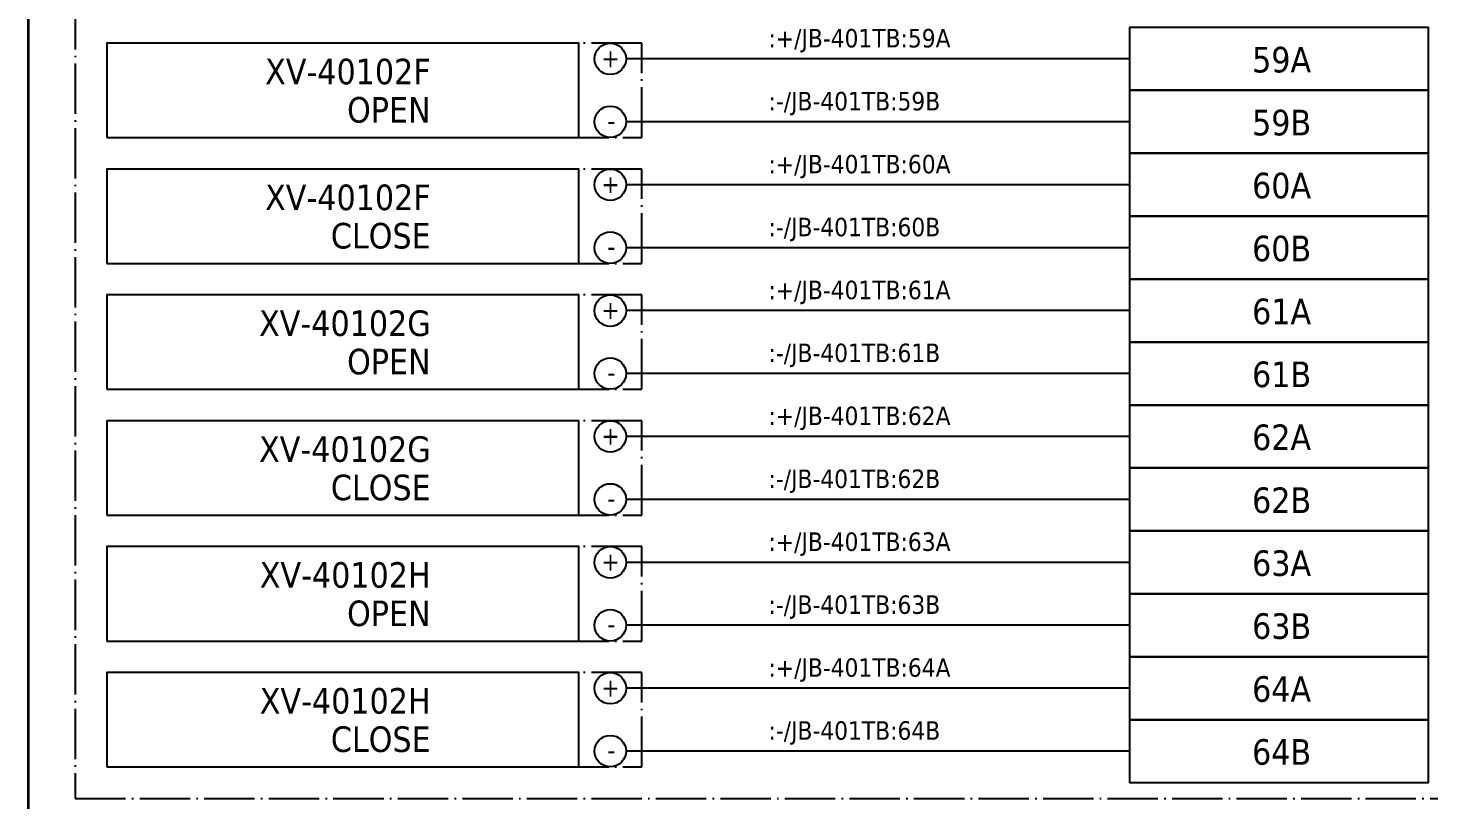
# Model space of a CAD drawing. Header units: millimetres. Extents: x 0 to 1792788, y -13 to 262234.
# Drawn here: x 0 to 89, y 101.9 to 151 of the extents above; entities that cross this region are included whole.
import ezdxf
from ezdxf.enums import TextEntityAlignment as Align

# ---------------------------------------------------------------- set-up
doc = ezdxf.new("R2010")
doc.units = ezdxf.units.MM
doc.linetypes.add('EPL_DASHDOT', pattern=[1, 0.8, -0.1, 0, -0.1])
for name, color, linetype, lineweight in [('EPLAN201', 7, 'Continuous', 35), ('EPLAN300', 5, 'Continuous', 25), ('EPLAN302', 5, 'Continuous', 25), ('EPLAN305', 5, 'Continuous', 25), ('EPLAN307', 134, 'EPL_DASHDOT', 25), ('EPLAN311', 7, 'Continuous', 25), ('EPLAN400', 5, 'Continuous', 35), ('EPLAN405', 7, 'Continuous', 25), ('EPLAN421', 5, 'Continuous', 35), ('EPLAN433', 251, 'Continuous', 35), ('EPLAN440', 73, 'Continuous', 35), ('EPLAN451', 7, 'Continuous', 35), ('EPLAN452', 7, 'Continuous', 35), ('EPLAN453', 7, 'Continuous', 35), ('EPLAN500', 7, 'Continuous', 35), ('EPLAN501', 7, 'Continuous', 35), ('EPLAN502', 7, 'Continuous', 35), ('EPLAN503', 7, 'Continuous', 35), ('EPLAN504', 7, 'Continuous', 35)]:
    doc.layers.add(name, color=color, linetype=linetype, lineweight=lineweight)
doc.styles.add('Tahoma', font='')
doc.styles.get('Tahoma').set_extended_font_data('Tahoma')

# ---------------------------------------------------------------- blocks, each defined once
blk = doc.blocks.new('EPLFRAME')
at = {"layer": 'EPLAN201', "linetype": 'Continuous', "lineweight": 35, "ltscale": 4}
blk.add_lwpolyline([(0, 0), (420, 0), (420, 297), (0, 297)], close=True, dxfattribs=at)
at = {"layer": 'EPLAN451', "color": 7, "style": 'Tahoma'}
for tag, p, height in [('14_10014', (101, 12), 2.257), ('14_10015', (185, 12), 2.257), ('14_10011', (101, 5), 2.257), ('14_10013', (332, 5), 1.625), ('14_10151', (73, 1), 1.625), ('14_10300', (415, 1), 1.625)]:
    blk.add_attdef(tag, p, '', height=height, dxfattribs=at)
blk.add_attdef('4_25020', text='', height=1.625, dxfattribs=at).set_placement((413, 1), align=Align.RIGHT)
at = {"layer": 'EPLAN452', "color": 7, "style": 'Tahoma'}
for tag, p, height in [('4_11041', (1, 17), 2.257), ('4_11071[1]', (1, 13), 1.625), ('4_11074[1]', (21, 13), 1.625), ('4_11070[1]', (41, 13), 1.625), ('4_11024', (73, 13), 1.625), ('4_11011', (231, 12), 2.257), ('4_11030', (301, 12), 2.257), ('4_20132_1001', (374, 13), 1.625), ('4_11071[2]', (1, 9), 1.625), ('4_11074[2]', (21, 9), 1.625), ('4_11070[2]', (41, 9), 1.625), ('4_11022', (73, 9), 1.625), ('4_20134_1001', (374, 9), 1.625), ('4_11071[3]', (1, 5), 1.625), ('4_11074[3]', (21, 5), 1.625), ('4_11070[3]', (41, 5), 1.625), ('4_11080', (73, 5), 1.625), ('4_11059', (301, 5), 1.625)]:
    blk.add_attdef(tag, p, '', height=height, dxfattribs=at)
for tag, height, p in [('4_11040', 2.257, (419, 17)), ('4_11000', 1.625, (419, 5)), ('4_11085', 1.625, (141, 1)), ('4_11086', 1.625, (183, 1))]:
    blk.add_attdef(tag, text='', height=height, dxfattribs=at).set_placement(p, align=Align.RIGHT)
at = {"layer": 'EPLAN453', "color": 7, "style": 'Tahoma'}
for tag, p in [('53_19005_1', (21, 293)), ('53_19005', (63, 293)), ('53_19005_8', (105, 293)), ('53_19005_6', (147, 293)), ('53_19005_7', (189, 293)), ('53_19005_9', (231, 293)), ('53_19005_3', (273, 293)), ('53_19005_2', (315, 293)), ('53_19005_4', (357, 293)), ('53_19005_5', (399, 293))]:
    blk.add_attdef(tag, text='', height=1.355, dxfattribs=at).set_placement(p, align=Align.BOTTOM_CENTER)
blk = doc.blocks.new('EPLSYM_LibrarySPECIAL_en_US_Symbol427_Variant5_Placement1_96')
at = {"layer": 'EPLAN421', "color": 5, "style": 'Tahoma'}
for tag, p in [('17_20029[1]', (-0.9525, 3.335)), ('17_20029[2]', (20.0025, 3.335))]:
    blk.add_attdef(tag, text='', height=1.1739, dxfattribs=at).set_placement(p, align=Align.BOTTOM_RIGHT)
at = {"layer": 'EPLAN433', "color": 251, "style": 'Tahoma'}
blk.add_attdef('17_20406_1', text='', height=1.6254, dxfattribs=at).set_placement((0.9525, 1.5875), align=Align.BOTTOM_RIGHT)
blk.add_attdef('17_20406', text='', height=1.6254, dxfattribs=at).set_placement((0.9525, 1.5875), align=Align.BOTTOM_LEFT)
blk = doc.blocks.new('EPLSYM_LibrarySPECIAL_en_US_Symbol427_Variant5_Placement1_97')
at = {"layer": 'EPLAN421', "color": 5, "style": 'Tahoma'}
for tag, p in [('17_20029[1]', (-0.9525, 3.335)), ('17_20029[2]', (20.0025, 3.335))]:
    blk.add_attdef(tag, text='', height=1.1739, dxfattribs=at).set_placement(p, align=Align.BOTTOM_RIGHT)
at = {"layer": 'EPLAN433', "color": 251, "style": 'Tahoma'}
blk.add_attdef('17_20406_1', text='', height=1.6254, dxfattribs=at).set_placement((0.9525, 1.5875), align=Align.BOTTOM_RIGHT)
blk.add_attdef('17_20406', text='', height=1.6254, dxfattribs=at).set_placement((0.9525, 1.5875), align=Align.BOTTOM_LEFT)
blk = doc.blocks.new('EPLSYM_LibrarySPECIAL_en_US_Symbol427_Variant5_Placement1_98')
at = {"layer": 'EPLAN421', "color": 5, "style": 'Tahoma'}
for tag, p in [('17_20029[1]', (-0.9525, 3.335)), ('17_20029[2]', (20.0025, 3.335))]:
    blk.add_attdef(tag, text='', height=1.1739, dxfattribs=at).set_placement(p, align=Align.BOTTOM_RIGHT)
at = {"layer": 'EPLAN433', "color": 251, "style": 'Tahoma'}
blk.add_attdef('17_20406_1', text='', height=1.6254, dxfattribs=at).set_placement((0.9525, 1.5875), align=Align.BOTTOM_RIGHT)
blk.add_attdef('17_20406', text='', height=1.6254, dxfattribs=at).set_placement((0.9525, 1.5875), align=Align.BOTTOM_LEFT)
blk = doc.blocks.new('EPLSYM_LibrarySPECIAL_en_US_Symbol427_Variant5_Placement1_99')
at = {"layer": 'EPLAN421', "color": 5, "style": 'Tahoma'}
for tag, p in [('17_20029[1]', (-0.9525, 3.335)), ('17_20029[2]', (20.0025, 3.335))]:
    blk.add_attdef(tag, text='', height=1.1739, dxfattribs=at).set_placement(p, align=Align.BOTTOM_RIGHT)
at = {"layer": 'EPLAN433', "color": 251, "style": 'Tahoma'}
blk.add_attdef('17_20406_1', text='', height=1.6254, dxfattribs=at).set_placement((0.9525, 1.5875), align=Align.BOTTOM_RIGHT)
blk.add_attdef('17_20406', text='', height=1.6254, dxfattribs=at).set_placement((0.9525, 1.5875), align=Align.BOTTOM_LEFT)
blk = doc.blocks.new('EPLSYM_LibrarySPECIAL_en_US_Symbol427_Variant5_Placement1_100')
at = {"layer": 'EPLAN421', "color": 5, "style": 'Tahoma'}
for tag, p in [('17_20029[1]', (-0.9525, 3.335)), ('17_20029[2]', (20.0025, 3.335))]:
    blk.add_attdef(tag, text='', height=1.1739, dxfattribs=at).set_placement(p, align=Align.BOTTOM_RIGHT)
at = {"layer": 'EPLAN433', "color": 251, "style": 'Tahoma'}
blk.add_attdef('17_20406_1', text='', height=1.6254, dxfattribs=at).set_placement((0.9525, 1.5875), align=Align.BOTTOM_RIGHT)
blk.add_attdef('17_20406', text='', height=1.6254, dxfattribs=at).set_placement((0.9525, 1.5875), align=Align.BOTTOM_LEFT)
blk = doc.blocks.new('EPLSYM_LibrarySPECIAL_en_US_Symbol427_Variant5_Placement1_101')
at = {"layer": 'EPLAN421', "color": 5, "style": 'Tahoma'}
for tag, p in [('17_20029[1]', (-0.9525, 3.335)), ('17_20029[2]', (20.0025, 3.335))]:
    blk.add_attdef(tag, text='', height=1.1739, dxfattribs=at).set_placement(p, align=Align.BOTTOM_RIGHT)
at = {"layer": 'EPLAN433', "color": 251, "style": 'Tahoma'}
blk.add_attdef('17_20406_1', text='', height=1.6254, dxfattribs=at).set_placement((0.9525, 1.5875), align=Align.BOTTOM_RIGHT)
blk.add_attdef('17_20406', text='', height=1.6254, dxfattribs=at).set_placement((0.9525, 1.5875), align=Align.BOTTOM_LEFT)
blk = doc.blocks.new('EPLSYM_LibrarySPECIAL_en_US_Symbol427_Variant5_Placement1_102')
at = {"layer": 'EPLAN421', "color": 5, "style": 'Tahoma'}
for tag, p in [('17_20029[1]', (-0.9525, 3.335)), ('17_20029[2]', (20.0025, 3.335))]:
    blk.add_attdef(tag, text='', height=1.1739, dxfattribs=at).set_placement(p, align=Align.BOTTOM_RIGHT)
at = {"layer": 'EPLAN433', "color": 251, "style": 'Tahoma'}
blk.add_attdef('17_20406_1', text='', height=1.6254, dxfattribs=at).set_placement((0.9525, 1.5875), align=Align.BOTTOM_RIGHT)
blk.add_attdef('17_20406', text='', height=1.6254, dxfattribs=at).set_placement((0.9525, 1.5875), align=Align.BOTTOM_LEFT)
blk = doc.blocks.new('EPLSYM_LibrarySPECIAL_en_US_Symbol427_Variant5_Placement1_103')
at = {"layer": 'EPLAN421', "color": 5, "style": 'Tahoma'}
for tag, p in [('17_20029[1]', (-0.9525, 3.335)), ('17_20029[2]', (20.0025, 3.335))]:
    blk.add_attdef(tag, text='', height=1.1739, dxfattribs=at).set_placement(p, align=Align.BOTTOM_RIGHT)
at = {"layer": 'EPLAN433', "color": 251, "style": 'Tahoma'}
blk.add_attdef('17_20406_1', text='', height=1.6254, dxfattribs=at).set_placement((0.9525, 1.5875), align=Align.BOTTOM_RIGHT)
blk.add_attdef('17_20406', text='', height=1.6254, dxfattribs=at).set_placement((0.9525, 1.5875), align=Align.BOTTOM_LEFT)
blk = doc.blocks.new('EPLSYM_LibrarySPECIAL_en_US_Symbol427_Variant5_Placement1_104')
at = {"layer": 'EPLAN421', "color": 5, "style": 'Tahoma'}
for tag, p in [('17_20029[1]', (-0.9525, 3.335)), ('17_20029[2]', (20.0025, 3.335))]:
    blk.add_attdef(tag, text='', height=1.1739, dxfattribs=at).set_placement(p, align=Align.BOTTOM_RIGHT)
at = {"layer": 'EPLAN433', "color": 251, "style": 'Tahoma'}
blk.add_attdef('17_20406_1', text='', height=1.6254, dxfattribs=at).set_placement((0.9525, 1.5875), align=Align.BOTTOM_RIGHT)
blk.add_attdef('17_20406', text='', height=1.6254, dxfattribs=at).set_placement((0.9525, 1.5875), align=Align.BOTTOM_LEFT)
blk = doc.blocks.new('EPLSYM_LibrarySPECIAL_en_US_Symbol427_Variant5_Placement1_105')
at = {"layer": 'EPLAN421', "color": 5, "style": 'Tahoma'}
for tag, p in [('17_20029[1]', (-0.9525, 3.335)), ('17_20029[2]', (20.0025, 3.335))]:
    blk.add_attdef(tag, text='', height=1.1739, dxfattribs=at).set_placement(p, align=Align.BOTTOM_RIGHT)
at = {"layer": 'EPLAN433', "color": 251, "style": 'Tahoma'}
blk.add_attdef('17_20406_1', text='', height=1.6254, dxfattribs=at).set_placement((0.9525, 1.5875), align=Align.BOTTOM_RIGHT)
blk.add_attdef('17_20406', text='', height=1.6254, dxfattribs=at).set_placement((0.9525, 1.5875), align=Align.BOTTOM_LEFT)
blk = doc.blocks.new('EPLSYM_LibrarySPECIAL_en_US_Symbol427_Variant5_Placement1_106')
at = {"layer": 'EPLAN421', "color": 5, "style": 'Tahoma'}
for tag, p in [('17_20029[1]', (-0.9525, 3.335)), ('17_20029[2]', (20.0025, 3.335))]:
    blk.add_attdef(tag, text='', height=1.1739, dxfattribs=at).set_placement(p, align=Align.BOTTOM_RIGHT)
at = {"layer": 'EPLAN433', "color": 251, "style": 'Tahoma'}
blk.add_attdef('17_20406_1', text='', height=1.6254, dxfattribs=at).set_placement((0.9525, 1.5875), align=Align.BOTTOM_RIGHT)
blk.add_attdef('17_20406', text='', height=1.6254, dxfattribs=at).set_placement((0.9525, 1.5875), align=Align.BOTTOM_LEFT)
blk = doc.blocks.new('EPLSYM_LibrarySPECIAL_en_US_Symbol427_Variant5_Placement1_107')
at = {"layer": 'EPLAN421', "color": 5, "style": 'Tahoma'}
for tag, p in [('17_20029[1]', (-0.9525, 3.335)), ('17_20029[2]', (20.0025, 3.335))]:
    blk.add_attdef(tag, text='', height=1.1739, dxfattribs=at).set_placement(p, align=Align.BOTTOM_RIGHT)
at = {"layer": 'EPLAN433', "color": 251, "style": 'Tahoma'}
blk.add_attdef('17_20406_1', text='', height=1.6254, dxfattribs=at).set_placement((0.9525, 1.5875), align=Align.BOTTOM_RIGHT)
blk.add_attdef('17_20406', text='', height=1.6254, dxfattribs=at).set_placement((0.9525, 1.5875), align=Align.BOTTOM_LEFT)
blk = doc.blocks.new('EPLSYM_LibrarySPECIAL_Symbol17_Variant3_Placement1')
at = {"layer": 'EPLAN302', "lineweight": 25, "ltscale": 4}
blk.add_line((4, 0), (1, 0), dxfattribs=at)
blk.add_circle((0, 0), 1, dxfattribs=at)
at = {"layer": 'EPLAN421', "color": 5, "style": 'Tahoma'}
blk.add_attdef('17_20039', text='', height=1.174, dxfattribs=at).set_placement((3, 1), align=Align.BOTTOM_RIGHT)
blk = doc.blocks.new('EPLSYM_LibrarySPECIAL_Symbol0_Variant0_Placement1_2')
at = {"layer": 'EPLAN305', "lineweight": 25, "ltscale": 4}
blk.add_lwpolyline([(0, -6), (30, -6), (30, 0), (0, 0)], close=True, dxfattribs=at)
at = {"layer": 'EPLAN400', "color": 5, "style": 'Tahoma'}
blk.add_attdef('17_20010', text='', height=2.2575, dxfattribs=at).set_placement((-1.5, -0.9515), align=Align.TOP_RIGHT)
at = {"layer": 'EPLAN440', "color": 73, "style": 'Tahoma'}
blk.add_attdef('17_20300', text='', height=1.6254, dxfattribs=at).set_placement((-1.5, -4.57508), align=Align.TOP_RIGHT)
at = {"layer": 'EPLAN500', "color": 7, "style": 'Tahoma'}
blk.add_attdef('17_20027', text='', height=1.6254, dxfattribs=at).set_placement((-1.5, -7.27508), align=Align.TOP_RIGHT)
at = {"layer": 'EPLAN501', "color": 7, "style": 'Tahoma'}
blk.add_attdef('17_20011', text='', height=1.6254, dxfattribs=at).set_placement((-1.5, -12.83762), align=Align.TOP_RIGHT)
at = {"layer": 'EPLAN502', "color": 7, "style": 'Tahoma'}
blk.add_attdef('17_20025', text='', height=1.6254, dxfattribs=at).set_placement((-1.5, -15.37508), align=Align.TOP_RIGHT)
at = {"layer": 'EPLAN503', "color": 7, "style": 'Tahoma'}
blk.add_attdef('17_20024', text='', height=1.6254, dxfattribs=at).set_placement((-1.5, -18.07508), align=Align.TOP_RIGHT)
at = {"layer": 'EPLAN504', "color": 7, "style": 'Tahoma'}
blk.add_attdef('17_20901[1]', text='', height=1.6254, dxfattribs=at).set_placement((-1.5, -9.97508), align=Align.TOP_RIGHT)
blk = doc.blocks.new('EPLSYM_LibrarySPECIAL_Symbol2_Variant0_Placement1_2')
at = {"layer": 'EPLAN307', "lineweight": 25, "ltscale": 4}
blk.add_lwpolyline([(0, -6), (34, -6), (34, 0), (0, 0)], close=True, dxfattribs=at)
at = {"layer": 'EPLAN400', "color": 5, "style": 'Tahoma'}
blk.add_attdef('88_20010', text='', height=2.2575, dxfattribs=at).set_placement((-1.5, -0.9515), align=Align.TOP_RIGHT)
at = {"layer": 'EPLAN500', "color": 7, "style": 'Tahoma'}
blk.add_attdef('88_20027', text='', height=1.6254, dxfattribs=at).set_placement((-1.5, -4.57508), align=Align.TOP_RIGHT)
at = {"layer": 'EPLAN501', "color": 7, "style": 'Tahoma'}
blk.add_attdef('88_20011', text='', height=1.6254, dxfattribs=at).set_placement((-1.5, -9.97508), align=Align.TOP_RIGHT)
at = {"layer": 'EPLAN502', "color": 7, "style": 'Tahoma'}
blk.add_attdef('88_20025', text='', height=1.6254, dxfattribs=at).set_placement((-1.5, -12.67508), align=Align.TOP_RIGHT)
at = {"layer": 'EPLAN503', "color": 7, "style": 'Tahoma'}
blk.add_attdef('88_20024', text='', height=1.6254, dxfattribs=at).set_placement((-1.5, -15.37508), align=Align.TOP_RIGHT)
at = {"layer": 'EPLAN504', "color": 7, "style": 'Tahoma'}
blk.add_attdef('88_20901[1]', text='', height=1.6254, dxfattribs=at).set_placement((-1.5, -7.27508), align=Align.TOP_RIGHT)
blk = doc.blocks.new('EPLSYM_LibrarySPECIAL_Symbol0_Variant0_Placement1_3')
at = {"layer": 'EPLAN305', "lineweight": 25, "ltscale": 4}
blk.add_lwpolyline([(0, -6), (30, -6), (30, 0), (0, 0)], close=True, dxfattribs=at)
at = {"layer": 'EPLAN400', "color": 5, "style": 'Tahoma'}
blk.add_attdef('17_20010', text='', height=2.2575, dxfattribs=at).set_placement((-1.5, -0.9515), align=Align.TOP_RIGHT)
at = {"layer": 'EPLAN440', "color": 73, "style": 'Tahoma'}
blk.add_attdef('17_20300', text='', height=1.6254, dxfattribs=at).set_placement((-1.5, -4.57508), align=Align.TOP_RIGHT)
at = {"layer": 'EPLAN500', "color": 7, "style": 'Tahoma'}
blk.add_attdef('17_20027', text='', height=1.6254, dxfattribs=at).set_placement((-1.5, -7.27508), align=Align.TOP_RIGHT)
at = {"layer": 'EPLAN501', "color": 7, "style": 'Tahoma'}
blk.add_attdef('17_20011', text='', height=1.6254, dxfattribs=at).set_placement((-1.5, -12.83762), align=Align.TOP_RIGHT)
at = {"layer": 'EPLAN502', "color": 7, "style": 'Tahoma'}
blk.add_attdef('17_20025', text='', height=1.6254, dxfattribs=at).set_placement((-1.5, -15.37508), align=Align.TOP_RIGHT)
at = {"layer": 'EPLAN503', "color": 7, "style": 'Tahoma'}
blk.add_attdef('17_20024', text='', height=1.6254, dxfattribs=at).set_placement((-1.5, -18.07508), align=Align.TOP_RIGHT)
at = {"layer": 'EPLAN504', "color": 7, "style": 'Tahoma'}
blk.add_attdef('17_20901[1]', text='', height=1.6254, dxfattribs=at).set_placement((-1.5, -9.97508), align=Align.TOP_RIGHT)
blk = doc.blocks.new('EPLSYM_LibrarySPECIAL_Symbol2_Variant0_Placement1_3')
at = {"layer": 'EPLAN307', "lineweight": 25, "ltscale": 4}
blk.add_lwpolyline([(0, -6), (34, -6), (34, 0), (0, 0)], close=True, dxfattribs=at)
at = {"layer": 'EPLAN400', "color": 5, "style": 'Tahoma'}
blk.add_attdef('88_20010', text='', height=2.2575, dxfattribs=at).set_placement((-1.5, -0.9515), align=Align.TOP_RIGHT)
at = {"layer": 'EPLAN500', "color": 7, "style": 'Tahoma'}
blk.add_attdef('88_20027', text='', height=1.6254, dxfattribs=at).set_placement((-1.5, -4.57508), align=Align.TOP_RIGHT)
at = {"layer": 'EPLAN501', "color": 7, "style": 'Tahoma'}
blk.add_attdef('88_20011', text='', height=1.6254, dxfattribs=at).set_placement((-1.5, -9.97508), align=Align.TOP_RIGHT)
at = {"layer": 'EPLAN502', "color": 7, "style": 'Tahoma'}
blk.add_attdef('88_20025', text='', height=1.6254, dxfattribs=at).set_placement((-1.5, -12.67508), align=Align.TOP_RIGHT)
at = {"layer": 'EPLAN503', "color": 7, "style": 'Tahoma'}
blk.add_attdef('88_20024', text='', height=1.6254, dxfattribs=at).set_placement((-1.5, -15.37508), align=Align.TOP_RIGHT)
at = {"layer": 'EPLAN504', "color": 7, "style": 'Tahoma'}
blk.add_attdef('88_20901[1]', text='', height=1.6254, dxfattribs=at).set_placement((-1.5, -7.27508), align=Align.TOP_RIGHT)
blk = doc.blocks.new('EPLSYM_LibrarySPECIAL_Symbol0_Variant0_Placement1_4')
at = {"layer": 'EPLAN305', "lineweight": 25, "ltscale": 4}
blk.add_lwpolyline([(0, -6), (30, -6), (30, 0), (0, 0)], close=True, dxfattribs=at)
at = {"layer": 'EPLAN400', "color": 5, "style": 'Tahoma'}
blk.add_attdef('17_20010', text='', height=2.2575, dxfattribs=at).set_placement((-1.5, -0.9515), align=Align.TOP_RIGHT)
at = {"layer": 'EPLAN440', "color": 73, "style": 'Tahoma'}
blk.add_attdef('17_20300', text='', height=1.6254, dxfattribs=at).set_placement((-1.5, -4.57508), align=Align.TOP_RIGHT)
at = {"layer": 'EPLAN500', "color": 7, "style": 'Tahoma'}
blk.add_attdef('17_20027', text='', height=1.6254, dxfattribs=at).set_placement((-1.5, -7.27508), align=Align.TOP_RIGHT)
at = {"layer": 'EPLAN501', "color": 7, "style": 'Tahoma'}
blk.add_attdef('17_20011', text='', height=1.6254, dxfattribs=at).set_placement((-1.5, -12.83762), align=Align.TOP_RIGHT)
at = {"layer": 'EPLAN502', "color": 7, "style": 'Tahoma'}
blk.add_attdef('17_20025', text='', height=1.6254, dxfattribs=at).set_placement((-1.5, -15.37508), align=Align.TOP_RIGHT)
at = {"layer": 'EPLAN503', "color": 7, "style": 'Tahoma'}
blk.add_attdef('17_20024', text='', height=1.6254, dxfattribs=at).set_placement((-1.5, -18.07508), align=Align.TOP_RIGHT)
at = {"layer": 'EPLAN504', "color": 7, "style": 'Tahoma'}
blk.add_attdef('17_20901[1]', text='', height=1.6254, dxfattribs=at).set_placement((-1.5, -9.97508), align=Align.TOP_RIGHT)
blk = doc.blocks.new('EPLSYM_LibrarySPECIAL_Symbol2_Variant0_Placement1_4')
at = {"layer": 'EPLAN307', "lineweight": 25, "ltscale": 4}
blk.add_lwpolyline([(0, -6), (34, -6), (34, 0), (0, 0)], close=True, dxfattribs=at)
at = {"layer": 'EPLAN400', "color": 5, "style": 'Tahoma'}
blk.add_attdef('88_20010', text='', height=2.2575, dxfattribs=at).set_placement((-1.5, -0.9515), align=Align.TOP_RIGHT)
at = {"layer": 'EPLAN500', "color": 7, "style": 'Tahoma'}
blk.add_attdef('88_20027', text='', height=1.6254, dxfattribs=at).set_placement((-1.5, -4.57508), align=Align.TOP_RIGHT)
at = {"layer": 'EPLAN501', "color": 7, "style": 'Tahoma'}
blk.add_attdef('88_20011', text='', height=1.6254, dxfattribs=at).set_placement((-1.5, -9.97508), align=Align.TOP_RIGHT)
at = {"layer": 'EPLAN502', "color": 7, "style": 'Tahoma'}
blk.add_attdef('88_20025', text='', height=1.6254, dxfattribs=at).set_placement((-1.5, -12.67508), align=Align.TOP_RIGHT)
at = {"layer": 'EPLAN503', "color": 7, "style": 'Tahoma'}
blk.add_attdef('88_20024', text='', height=1.6254, dxfattribs=at).set_placement((-1.5, -15.37508), align=Align.TOP_RIGHT)
at = {"layer": 'EPLAN504', "color": 7, "style": 'Tahoma'}
blk.add_attdef('88_20901[1]', text='', height=1.6254, dxfattribs=at).set_placement((-1.5, -7.27508), align=Align.TOP_RIGHT)
blk = doc.blocks.new('EPLSYM_LibrarySPECIAL_Symbol0_Variant0_Placement1_5')
at = {"layer": 'EPLAN305', "lineweight": 25, "ltscale": 4}
blk.add_lwpolyline([(0, -6), (30, -6), (30, 0), (0, 0)], close=True, dxfattribs=at)
at = {"layer": 'EPLAN400', "color": 5, "style": 'Tahoma'}
blk.add_attdef('17_20010', text='', height=2.2575, dxfattribs=at).set_placement((-1.5, -0.9515), align=Align.TOP_RIGHT)
at = {"layer": 'EPLAN440', "color": 73, "style": 'Tahoma'}
blk.add_attdef('17_20300', text='', height=1.6254, dxfattribs=at).set_placement((-1.5, -4.57508), align=Align.TOP_RIGHT)
at = {"layer": 'EPLAN500', "color": 7, "style": 'Tahoma'}
blk.add_attdef('17_20027', text='', height=1.6254, dxfattribs=at).set_placement((-1.5, -7.27508), align=Align.TOP_RIGHT)
at = {"layer": 'EPLAN501', "color": 7, "style": 'Tahoma'}
blk.add_attdef('17_20011', text='', height=1.6254, dxfattribs=at).set_placement((-1.5, -12.83762), align=Align.TOP_RIGHT)
at = {"layer": 'EPLAN502', "color": 7, "style": 'Tahoma'}
blk.add_attdef('17_20025', text='', height=1.6254, dxfattribs=at).set_placement((-1.5, -15.37508), align=Align.TOP_RIGHT)
at = {"layer": 'EPLAN503', "color": 7, "style": 'Tahoma'}
blk.add_attdef('17_20024', text='', height=1.6254, dxfattribs=at).set_placement((-1.5, -18.07508), align=Align.TOP_RIGHT)
at = {"layer": 'EPLAN504', "color": 7, "style": 'Tahoma'}
blk.add_attdef('17_20901[1]', text='', height=1.6254, dxfattribs=at).set_placement((-1.5, -9.97508), align=Align.TOP_RIGHT)
blk = doc.blocks.new('EPLSYM_LibrarySPECIAL_Symbol2_Variant0_Placement1_5')
at = {"layer": 'EPLAN307', "lineweight": 25, "ltscale": 4}
blk.add_lwpolyline([(0, -6), (34, -6), (34, 0), (0, 0)], close=True, dxfattribs=at)
at = {"layer": 'EPLAN400', "color": 5, "style": 'Tahoma'}
blk.add_attdef('88_20010', text='', height=2.2575, dxfattribs=at).set_placement((-1.5, -0.9515), align=Align.TOP_RIGHT)
at = {"layer": 'EPLAN500', "color": 7, "style": 'Tahoma'}
blk.add_attdef('88_20027', text='', height=1.6254, dxfattribs=at).set_placement((-1.5, -4.57508), align=Align.TOP_RIGHT)
at = {"layer": 'EPLAN501', "color": 7, "style": 'Tahoma'}
blk.add_attdef('88_20011', text='', height=1.6254, dxfattribs=at).set_placement((-1.5, -9.97508), align=Align.TOP_RIGHT)
at = {"layer": 'EPLAN502', "color": 7, "style": 'Tahoma'}
blk.add_attdef('88_20025', text='', height=1.6254, dxfattribs=at).set_placement((-1.5, -12.67508), align=Align.TOP_RIGHT)
at = {"layer": 'EPLAN503', "color": 7, "style": 'Tahoma'}
blk.add_attdef('88_20024', text='', height=1.6254, dxfattribs=at).set_placement((-1.5, -15.37508), align=Align.TOP_RIGHT)
at = {"layer": 'EPLAN504', "color": 7, "style": 'Tahoma'}
blk.add_attdef('88_20901[1]', text='', height=1.6254, dxfattribs=at).set_placement((-1.5, -7.27508), align=Align.TOP_RIGHT)
blk = doc.blocks.new('EPLSYM_LibrarySPECIAL_Symbol0_Variant0_Placement1_6')
at = {"layer": 'EPLAN305', "lineweight": 25, "ltscale": 4}
blk.add_lwpolyline([(0, -6), (30, -6), (30, 0), (0, 0)], close=True, dxfattribs=at)
at = {"layer": 'EPLAN400', "color": 5, "style": 'Tahoma'}
blk.add_attdef('17_20010', text='', height=2.2575, dxfattribs=at).set_placement((-1.5, -0.9515), align=Align.TOP_RIGHT)
at = {"layer": 'EPLAN440', "color": 73, "style": 'Tahoma'}
blk.add_attdef('17_20300', text='', height=1.6254, dxfattribs=at).set_placement((-1.5, -4.57508), align=Align.TOP_RIGHT)
at = {"layer": 'EPLAN500', "color": 7, "style": 'Tahoma'}
blk.add_attdef('17_20027', text='', height=1.6254, dxfattribs=at).set_placement((-1.5, -7.27508), align=Align.TOP_RIGHT)
at = {"layer": 'EPLAN501', "color": 7, "style": 'Tahoma'}
blk.add_attdef('17_20011', text='', height=1.6254, dxfattribs=at).set_placement((-1.5, -12.83762), align=Align.TOP_RIGHT)
at = {"layer": 'EPLAN502', "color": 7, "style": 'Tahoma'}
blk.add_attdef('17_20025', text='', height=1.6254, dxfattribs=at).set_placement((-1.5, -15.37508), align=Align.TOP_RIGHT)
at = {"layer": 'EPLAN503', "color": 7, "style": 'Tahoma'}
blk.add_attdef('17_20024', text='', height=1.6254, dxfattribs=at).set_placement((-1.5, -18.07508), align=Align.TOP_RIGHT)
at = {"layer": 'EPLAN504', "color": 7, "style": 'Tahoma'}
blk.add_attdef('17_20901[1]', text='', height=1.6254, dxfattribs=at).set_placement((-1.5, -9.97508), align=Align.TOP_RIGHT)
blk = doc.blocks.new('EPLSYM_LibrarySPECIAL_Symbol2_Variant0_Placement1_6')
at = {"layer": 'EPLAN307', "lineweight": 25, "ltscale": 4}
blk.add_lwpolyline([(0, -6), (34, -6), (34, 0), (0, 0)], close=True, dxfattribs=at)
at = {"layer": 'EPLAN400', "color": 5, "style": 'Tahoma'}
blk.add_attdef('88_20010', text='', height=2.2575, dxfattribs=at).set_placement((-1.5, -0.9515), align=Align.TOP_RIGHT)
at = {"layer": 'EPLAN500', "color": 7, "style": 'Tahoma'}
blk.add_attdef('88_20027', text='', height=1.6254, dxfattribs=at).set_placement((-1.5, -4.57508), align=Align.TOP_RIGHT)
at = {"layer": 'EPLAN501', "color": 7, "style": 'Tahoma'}
blk.add_attdef('88_20011', text='', height=1.6254, dxfattribs=at).set_placement((-1.5, -9.97508), align=Align.TOP_RIGHT)
at = {"layer": 'EPLAN502', "color": 7, "style": 'Tahoma'}
blk.add_attdef('88_20025', text='', height=1.6254, dxfattribs=at).set_placement((-1.5, -12.67508), align=Align.TOP_RIGHT)
at = {"layer": 'EPLAN503', "color": 7, "style": 'Tahoma'}
blk.add_attdef('88_20024', text='', height=1.6254, dxfattribs=at).set_placement((-1.5, -15.37508), align=Align.TOP_RIGHT)
at = {"layer": 'EPLAN504', "color": 7, "style": 'Tahoma'}
blk.add_attdef('88_20901[1]', text='', height=1.6254, dxfattribs=at).set_placement((-1.5, -7.27508), align=Align.TOP_RIGHT)
blk = doc.blocks.new('EPLSYM_LibrarySPECIAL_Symbol0_Variant0_Placement1_7')
at = {"layer": 'EPLAN305', "lineweight": 25, "ltscale": 4}
blk.add_lwpolyline([(0, -6), (30, -6), (30, 0), (0, 0)], close=True, dxfattribs=at)
at = {"layer": 'EPLAN400', "color": 5, "style": 'Tahoma'}
blk.add_attdef('17_20010', text='', height=2.2575, dxfattribs=at).set_placement((-1.5, -0.9515), align=Align.TOP_RIGHT)
at = {"layer": 'EPLAN440', "color": 73, "style": 'Tahoma'}
blk.add_attdef('17_20300', text='', height=1.6254, dxfattribs=at).set_placement((-1.5, -4.57508), align=Align.TOP_RIGHT)
at = {"layer": 'EPLAN500', "color": 7, "style": 'Tahoma'}
blk.add_attdef('17_20027', text='', height=1.6254, dxfattribs=at).set_placement((-1.5, -7.27508), align=Align.TOP_RIGHT)
at = {"layer": 'EPLAN501', "color": 7, "style": 'Tahoma'}
blk.add_attdef('17_20011', text='', height=1.6254, dxfattribs=at).set_placement((-1.5, -12.83762), align=Align.TOP_RIGHT)
at = {"layer": 'EPLAN502', "color": 7, "style": 'Tahoma'}
blk.add_attdef('17_20025', text='', height=1.6254, dxfattribs=at).set_placement((-1.5, -15.37508), align=Align.TOP_RIGHT)
at = {"layer": 'EPLAN503', "color": 7, "style": 'Tahoma'}
blk.add_attdef('17_20024', text='', height=1.6254, dxfattribs=at).set_placement((-1.5, -18.07508), align=Align.TOP_RIGHT)
at = {"layer": 'EPLAN504', "color": 7, "style": 'Tahoma'}
blk.add_attdef('17_20901[1]', text='', height=1.6254, dxfattribs=at).set_placement((-1.5, -9.97508), align=Align.TOP_RIGHT)
blk = doc.blocks.new('EPLSYM_LibrarySPECIAL_Symbol2_Variant0_Placement1_7')
at = {"layer": 'EPLAN307', "lineweight": 25, "ltscale": 4}
blk.add_lwpolyline([(0, -6), (34, -6), (34, 0), (0, 0)], close=True, dxfattribs=at)
at = {"layer": 'EPLAN400', "color": 5, "style": 'Tahoma'}
blk.add_attdef('88_20010', text='', height=2.2575, dxfattribs=at).set_placement((-1.5, -0.9515), align=Align.TOP_RIGHT)
at = {"layer": 'EPLAN500', "color": 7, "style": 'Tahoma'}
blk.add_attdef('88_20027', text='', height=1.6254, dxfattribs=at).set_placement((-1.5, -4.57508), align=Align.TOP_RIGHT)
at = {"layer": 'EPLAN501', "color": 7, "style": 'Tahoma'}
blk.add_attdef('88_20011', text='', height=1.6254, dxfattribs=at).set_placement((-1.5, -9.97508), align=Align.TOP_RIGHT)
at = {"layer": 'EPLAN502', "color": 7, "style": 'Tahoma'}
blk.add_attdef('88_20025', text='', height=1.6254, dxfattribs=at).set_placement((-1.5, -12.67508), align=Align.TOP_RIGHT)
at = {"layer": 'EPLAN503', "color": 7, "style": 'Tahoma'}
blk.add_attdef('88_20024', text='', height=1.6254, dxfattribs=at).set_placement((-1.5, -15.37508), align=Align.TOP_RIGHT)
at = {"layer": 'EPLAN504', "color": 7, "style": 'Tahoma'}
blk.add_attdef('88_20901[1]', text='', height=1.6254, dxfattribs=at).set_placement((-1.5, -7.27508), align=Align.TOP_RIGHT)
blk = doc.blocks.new('EPLSYM_LibrarySPECIAL_Symbol308_Variant0_Placement0')
at = {"layer": 'EPLAN405', "color": 7, "style": 'Tahoma'}
for tag, p in [('17_31011', (1.5, 6.35)), ('17_31002', (1.5, 0.5))]:
    blk.add_attdef(tag, text='', height=1.174, dxfattribs=at).set_placement(p, align=Align.BOTTOM_LEFT)
for tag, p in [('17_31004', (1.5, 4.4)), ('17_31003', (1.5, 2.45))]:
    blk.add_attdef(tag, p, '', height=1.174, dxfattribs=at)
blk = doc.blocks.new('EPLSYM_LibrarySPECIAL_Symbol2_Variant0_Placement1_22')
at = {"layer": 'EPLAN307', "lineweight": 25, "ltscale": 4}
blk.add_lwpolyline([(0, -182), (119, -182), (119, 0), (0, 0)], close=True, dxfattribs=at)
at = {"layer": 'EPLAN400', "color": 5, "style": 'Tahoma'}
blk.add_attdef('88_20010', text='', height=2.2575, dxfattribs=at).set_placement((-1.5, -0.9515), align=Align.TOP_RIGHT)
at = {"layer": 'EPLAN500', "color": 7, "style": 'Tahoma'}
blk.add_attdef('88_20027', text='', height=1.6254, dxfattribs=at).set_placement((-1.5, -4.57508), align=Align.TOP_RIGHT)
at = {"layer": 'EPLAN501', "color": 7, "style": 'Tahoma'}
blk.add_attdef('88_20011', text='', height=1.6254, dxfattribs=at).set_placement((-1.5, -9.97508), align=Align.TOP_RIGHT)
at = {"layer": 'EPLAN502', "color": 7, "style": 'Tahoma'}
blk.add_attdef('88_20025', text='', height=1.6254, dxfattribs=at).set_placement((-1.5, -12.67508), align=Align.TOP_RIGHT)
at = {"layer": 'EPLAN503', "color": 7, "style": 'Tahoma'}
blk.add_attdef('88_20024', text='', height=1.6254, dxfattribs=at).set_placement((-1.5, -15.37508), align=Align.TOP_RIGHT)
at = {"layer": 'EPLAN504', "color": 7, "style": 'Tahoma'}
blk.add_attdef('88_20901[1]', text='', height=1.6254, dxfattribs=at).set_placement((-1.5, -7.27508), align=Align.TOP_RIGHT)

msp = doc.modelspace()

# ---------------------------------------------------------------- linework, layer by layer
at = {"layer": 'EPLAN300', "lineweight": 25, "ltscale": 4}
for points in [[(70, 147), (89, 147), (89, 151), (70, 151)], [(70, 143), (89, 143), (89, 147), (70, 147)], [(70, 139), (89, 139), (89, 143), (70, 143)], [(70, 135), (89, 135), (89, 139), (70, 139)], [(70, 131), (89, 131), (89, 135), (70, 135)], [(70, 127), (89, 127), (89, 131), (70, 131)], [(70, 123), (89, 123), (89, 127), (70, 127)], [(70, 119), (89, 119), (89, 123), (70, 123)], [(70, 115), (89, 115), (89, 119), (70, 119)], [(70, 111), (89, 111), (89, 115), (70, 115)], [(70, 107), (89, 107), (89, 111), (70, 111)], [(70, 103), (89, 103), (89, 107), (70, 107)]]:
    msp.add_lwpolyline(points, close=True, dxfattribs=at)
at = {"layer": 'EPLAN311', "ltscale": 4}
for p, q in [((70, 149), (39, 149)), ((70, 145), (39, 145)), ((70, 141), (39, 141)), ((70, 137), (39, 137)), ((70, 133), (39, 133)), ((70, 129), (39, 129)), ((70, 125), (39, 125)), ((70, 121), (39, 121)), ((70, 117), (39, 117)), ((70, 113), (39, 113)), ((70, 109), (39, 109)), ((70, 105), (39, 105))]:
    msp.add_line(p, q, dxfattribs=at)

# ---------------------------------------------------------------- block references
for name, p in [('EPLFRAME', (0, 0)), ('EPLSYM_LibrarySPECIAL_Symbol2_Variant0_Placement1_22', (3, 284)), ('EPLSYM_LibrarySPECIAL_Symbol2_Variant0_Placement1_2', (5, 150)), ('EPLSYM_LibrarySPECIAL_Symbol2_Variant0_Placement1_3', (5, 142)), ('EPLSYM_LibrarySPECIAL_Symbol2_Variant0_Placement1_4', (5, 134)), ('EPLSYM_LibrarySPECIAL_Symbol2_Variant0_Placement1_5', (5, 126)), ('EPLSYM_LibrarySPECIAL_Symbol2_Variant0_Placement1_6', (5, 118)), ('EPLSYM_LibrarySPECIAL_Symbol2_Variant0_Placement1_7', (5, 110))]:
    msp.add_blockref(name, p)
ref = msp.add_blockref('EPLSYM_LibrarySPECIAL_Symbol308_Variant0_Placement0', (47, 149))
ref.add_attrib('17_31011', ':+/JB-401TB:59A', dxfattribs={"layer": 'EPLAN405', "color": 7, "height": 1.1739, "style": 'Tahoma'}).set_placement((47.055, 149.374), align=Align.BOTTOM_LEFT)
ref = msp.add_blockref('EPLSYM_LibrarySPECIAL_Symbol0_Variant0_Placement1_2', (5, 150))
ref.add_attrib('17_20011', 'XV-40102F', dxfattribs={"layer": 'EPLAN501', "color": 7, "height": 1.6254, "style": 'Tahoma'}).set_placement((25.586, 149.012), align=Align.TOP_RIGHT)
ref.add_attrib('17_20011/1', 'OPEN', dxfattribs={"layer": 'EPLAN501', "color": 7, "height": 1.6254, "style": 'Tahoma'}).set_placement((25.586, 146.574), align=Align.TOP_RIGHT)
ref = msp.add_blockref('EPLSYM_LibrarySPECIAL_Symbol17_Variant3_Placement1', (37, 149))
ref.add_attrib('17_20039', '+', dxfattribs={"layer": 'EPLAN421', "color": 5, "height": 1.174, "style": 'Tahoma'}).set_placement((37.591, 148.117), align=Align.BOTTOM_RIGHT)
ref = msp.add_blockref('EPLSYM_LibrarySPECIAL_en_US_Symbol427_Variant5_Placement1_96', (70, 149))
ref.add_attrib('17_20011', '59A', dxfattribs={"layer": 'EPLAN501', "color": 7, "height": 1.6254, "style": 'Tahoma'}).set_placement((79.661, 147.65), align=Align.BOTTOM_CENTER)
ref = msp.add_blockref('EPLSYM_LibrarySPECIAL_Symbol308_Variant0_Placement0', (47, 145))
ref.add_attrib('17_31011', ':-/JB-401TB:59B', dxfattribs={"layer": 'EPLAN405', "color": 7, "height": 1.1739, "style": 'Tahoma'}).set_placement((47.055, 145.374), align=Align.BOTTOM_LEFT)
ref = msp.add_blockref('EPLSYM_LibrarySPECIAL_Symbol17_Variant3_Placement1', (37, 145))
ref.add_attrib('17_20039', '-', dxfattribs={"layer": 'EPLAN421', "color": 5, "height": 1.174, "style": 'Tahoma'}).set_placement((37.316, 144.132), align=Align.BOTTOM_RIGHT)
ref = msp.add_blockref('EPLSYM_LibrarySPECIAL_en_US_Symbol427_Variant5_Placement1_97', (70, 145))
ref.add_attrib('17_20011', '59B', dxfattribs={"layer": 'EPLAN501', "color": 7, "height": 1.6254, "style": 'Tahoma'}).set_placement((79.661, 143.65), align=Align.BOTTOM_CENTER)
ref = msp.add_blockref('EPLSYM_LibrarySPECIAL_Symbol308_Variant0_Placement0', (47, 141))
ref.add_attrib('17_31011', ':+/JB-401TB:60A', dxfattribs={"layer": 'EPLAN405', "color": 7, "height": 1.1739, "style": 'Tahoma'}).set_placement((47.055, 141.374), align=Align.BOTTOM_LEFT)
ref = msp.add_blockref('EPLSYM_LibrarySPECIAL_Symbol0_Variant0_Placement1_3', (5, 142))
ref.add_attrib('17_20011', 'XV-40102F', dxfattribs={"layer": 'EPLAN501', "color": 7, "height": 1.6254, "style": 'Tahoma'}).set_placement((25.586, 141.012), align=Align.TOP_RIGHT)
ref.add_attrib('17_20011/1', 'CLOSE', dxfattribs={"layer": 'EPLAN501', "color": 7, "height": 1.6254, "style": 'Tahoma'}).set_placement((25.586, 138.574), align=Align.TOP_RIGHT)
ref = msp.add_blockref('EPLSYM_LibrarySPECIAL_Symbol17_Variant3_Placement1', (37, 141))
ref.add_attrib('17_20039', '+', dxfattribs={"layer": 'EPLAN421', "color": 5, "height": 1.174, "style": 'Tahoma'}).set_placement((37.591, 140.117), align=Align.BOTTOM_RIGHT)
ref = msp.add_blockref('EPLSYM_LibrarySPECIAL_en_US_Symbol427_Variant5_Placement1_98', (70, 141))
ref.add_attrib('17_20011', '60A', dxfattribs={"layer": 'EPLAN501', "color": 7, "height": 1.6254, "style": 'Tahoma'}).set_placement((79.661, 139.65), align=Align.BOTTOM_CENTER)
ref = msp.add_blockref('EPLSYM_LibrarySPECIAL_Symbol308_Variant0_Placement0', (47, 137))
ref.add_attrib('17_31011', ':-/JB-401TB:60B', dxfattribs={"layer": 'EPLAN405', "color": 7, "height": 1.1739, "style": 'Tahoma'}).set_placement((47.055, 137.374), align=Align.BOTTOM_LEFT)
ref = msp.add_blockref('EPLSYM_LibrarySPECIAL_Symbol17_Variant3_Placement1', (37, 137))
ref.add_attrib('17_20039', '-', dxfattribs={"layer": 'EPLAN421', "color": 5, "height": 1.174, "style": 'Tahoma'}).set_placement((37.316, 136.132), align=Align.BOTTOM_RIGHT)
ref = msp.add_blockref('EPLSYM_LibrarySPECIAL_en_US_Symbol427_Variant5_Placement1_99', (70, 137))
ref.add_attrib('17_20011', '60B', dxfattribs={"layer": 'EPLAN501', "color": 7, "height": 1.6254, "style": 'Tahoma'}).set_placement((79.661, 135.65), align=Align.BOTTOM_CENTER)
ref = msp.add_blockref('EPLSYM_LibrarySPECIAL_Symbol308_Variant0_Placement0', (47, 133))
ref.add_attrib('17_31011', ':+/JB-401TB:61A', dxfattribs={"layer": 'EPLAN405', "color": 7, "height": 1.1739, "style": 'Tahoma'}).set_placement((47.055, 133.374), align=Align.BOTTOM_LEFT)
ref = msp.add_blockref('EPLSYM_LibrarySPECIAL_Symbol0_Variant0_Placement1_4', (5, 134))
ref.add_attrib('17_20011', 'XV-40102G', dxfattribs={"layer": 'EPLAN501', "color": 7, "height": 1.6254, "style": 'Tahoma'}).set_placement((25.586, 133.012), align=Align.TOP_RIGHT)
ref.add_attrib('17_20011/1', 'OPEN', dxfattribs={"layer": 'EPLAN501', "color": 7, "height": 1.6254, "style": 'Tahoma'}).set_placement((25.586, 130.574), align=Align.TOP_RIGHT)
ref = msp.add_blockref('EPLSYM_LibrarySPECIAL_Symbol17_Variant3_Placement1', (37, 133))
ref.add_attrib('17_20039', '+', dxfattribs={"layer": 'EPLAN421', "color": 5, "height": 1.174, "style": 'Tahoma'}).set_placement((37.591, 132.117), align=Align.BOTTOM_RIGHT)
ref = msp.add_blockref('EPLSYM_LibrarySPECIAL_en_US_Symbol427_Variant5_Placement1_100', (70, 133))
ref.add_attrib('17_20011', '61A', dxfattribs={"layer": 'EPLAN501', "color": 7, "height": 1.6254, "style": 'Tahoma'}).set_placement((79.661, 131.65), align=Align.BOTTOM_CENTER)
ref = msp.add_blockref('EPLSYM_LibrarySPECIAL_Symbol308_Variant0_Placement0', (47, 129))
ref.add_attrib('17_31011', ':-/JB-401TB:61B', dxfattribs={"layer": 'EPLAN405', "color": 7, "height": 1.1739, "style": 'Tahoma'}).set_placement((47.055, 129.374), align=Align.BOTTOM_LEFT)
ref = msp.add_blockref('EPLSYM_LibrarySPECIAL_Symbol17_Variant3_Placement1', (37, 129))
ref.add_attrib('17_20039', '-', dxfattribs={"layer": 'EPLAN421', "color": 5, "height": 1.174, "style": 'Tahoma'}).set_placement((37.316, 128.132), align=Align.BOTTOM_RIGHT)
ref = msp.add_blockref('EPLSYM_LibrarySPECIAL_en_US_Symbol427_Variant5_Placement1_101', (70, 129))
ref.add_attrib('17_20011', '61B', dxfattribs={"layer": 'EPLAN501', "color": 7, "height": 1.6254, "style": 'Tahoma'}).set_placement((79.661, 127.65), align=Align.BOTTOM_CENTER)
ref = msp.add_blockref('EPLSYM_LibrarySPECIAL_Symbol308_Variant0_Placement0', (47, 125))
ref.add_attrib('17_31011', ':+/JB-401TB:62A', dxfattribs={"layer": 'EPLAN405', "color": 7, "height": 1.1739, "style": 'Tahoma'}).set_placement((47.055, 125.374), align=Align.BOTTOM_LEFT)
ref = msp.add_blockref('EPLSYM_LibrarySPECIAL_Symbol0_Variant0_Placement1_7', (5, 126))
ref.add_attrib('17_20011', 'XV-40102G', dxfattribs={"layer": 'EPLAN501', "color": 7, "height": 1.6254, "style": 'Tahoma'}).set_placement((25.586, 125.012), align=Align.TOP_RIGHT)
ref.add_attrib('17_20011/1', 'CLOSE', dxfattribs={"layer": 'EPLAN501', "color": 7, "height": 1.6254, "style": 'Tahoma'}).set_placement((25.586, 122.574), align=Align.TOP_RIGHT)
ref = msp.add_blockref('EPLSYM_LibrarySPECIAL_Symbol17_Variant3_Placement1', (37, 125))
ref.add_attrib('17_20039', '+', dxfattribs={"layer": 'EPLAN421', "color": 5, "height": 1.174, "style": 'Tahoma'}).set_placement((37.591, 124.117), align=Align.BOTTOM_RIGHT)
ref = msp.add_blockref('EPLSYM_LibrarySPECIAL_en_US_Symbol427_Variant5_Placement1_102', (70, 125))
ref.add_attrib('17_20011', '62A', dxfattribs={"layer": 'EPLAN501', "color": 7, "height": 1.6254, "style": 'Tahoma'}).set_placement((79.661, 123.65), align=Align.BOTTOM_CENTER)
ref = msp.add_blockref('EPLSYM_LibrarySPECIAL_Symbol308_Variant0_Placement0', (47, 121))
ref.add_attrib('17_31011', ':-/JB-401TB:62B', dxfattribs={"layer": 'EPLAN405', "color": 7, "height": 1.1739, "style": 'Tahoma'}).set_placement((47.055, 121.374), align=Align.BOTTOM_LEFT)
ref = msp.add_blockref('EPLSYM_LibrarySPECIAL_Symbol17_Variant3_Placement1', (37, 121))
ref.add_attrib('17_20039', '-', dxfattribs={"layer": 'EPLAN421', "color": 5, "height": 1.174, "style": 'Tahoma'}).set_placement((37.316, 120.132), align=Align.BOTTOM_RIGHT)
ref = msp.add_blockref('EPLSYM_LibrarySPECIAL_en_US_Symbol427_Variant5_Placement1_103', (70, 121))
ref.add_attrib('17_20011', '62B', dxfattribs={"layer": 'EPLAN501', "color": 7, "height": 1.6254, "style": 'Tahoma'}).set_placement((79.661, 119.65), align=Align.BOTTOM_CENTER)
ref = msp.add_blockref('EPLSYM_LibrarySPECIAL_Symbol308_Variant0_Placement0', (47, 117))
ref.add_attrib('17_31011', ':+/JB-401TB:63A', dxfattribs={"layer": 'EPLAN405', "color": 7, "height": 1.1739, "style": 'Tahoma'}).set_placement((47.055, 117.374), align=Align.BOTTOM_LEFT)
ref = msp.add_blockref('EPLSYM_LibrarySPECIAL_Symbol0_Variant0_Placement1_5', (5, 118))
ref.add_attrib('17_20011', 'XV-40102H', dxfattribs={"layer": 'EPLAN501', "color": 7, "height": 1.6254, "style": 'Tahoma'}).set_placement((25.586, 117.012), align=Align.TOP_RIGHT)
ref.add_attrib('17_20011/1', 'OPEN', dxfattribs={"layer": 'EPLAN501', "color": 7, "height": 1.6254, "style": 'Tahoma'}).set_placement((25.586, 114.574), align=Align.TOP_RIGHT)
ref = msp.add_blockref('EPLSYM_LibrarySPECIAL_Symbol17_Variant3_Placement1', (37, 117))
ref.add_attrib('17_20039', '+', dxfattribs={"layer": 'EPLAN421', "color": 5, "height": 1.174, "style": 'Tahoma'}).set_placement((37.591, 116.117), align=Align.BOTTOM_RIGHT)
ref = msp.add_blockref('EPLSYM_LibrarySPECIAL_en_US_Symbol427_Variant5_Placement1_104', (70, 117))
ref.add_attrib('17_20011', '63A', dxfattribs={"layer": 'EPLAN501', "color": 7, "height": 1.6254, "style": 'Tahoma'}).set_placement((79.661, 115.65), align=Align.BOTTOM_CENTER)
ref = msp.add_blockref('EPLSYM_LibrarySPECIAL_Symbol308_Variant0_Placement0', (47, 113))
ref.add_attrib('17_31011', ':-/JB-401TB:63B', dxfattribs={"layer": 'EPLAN405', "color": 7, "height": 1.1739, "style": 'Tahoma'}).set_placement((47.055, 113.374), align=Align.BOTTOM_LEFT)
ref = msp.add_blockref('EPLSYM_LibrarySPECIAL_Symbol17_Variant3_Placement1', (37, 113))
ref.add_attrib('17_20039', '-', dxfattribs={"layer": 'EPLAN421', "color": 5, "height": 1.174, "style": 'Tahoma'}).set_placement((37.316, 112.132), align=Align.BOTTOM_RIGHT)
ref = msp.add_blockref('EPLSYM_LibrarySPECIAL_en_US_Symbol427_Variant5_Placement1_105', (70, 113))
ref.add_attrib('17_20011', '63B', dxfattribs={"layer": 'EPLAN501', "color": 7, "height": 1.6254, "style": 'Tahoma'}).set_placement((79.661, 111.65), align=Align.BOTTOM_CENTER)
ref = msp.add_blockref('EPLSYM_LibrarySPECIAL_Symbol308_Variant0_Placement0', (47, 109))
ref.add_attrib('17_31011', ':+/JB-401TB:64A', dxfattribs={"layer": 'EPLAN405', "color": 7, "height": 1.1739, "style": 'Tahoma'}).set_placement((47.055, 109.374), align=Align.BOTTOM_LEFT)
ref = msp.add_blockref('EPLSYM_LibrarySPECIAL_Symbol0_Variant0_Placement1_6', (5, 110))
ref.add_attrib('17_20011', 'XV-40102H', dxfattribs={"layer": 'EPLAN501', "color": 7, "height": 1.6254, "style": 'Tahoma'}).set_placement((25.586, 109.012), align=Align.TOP_RIGHT)
ref.add_attrib('17_20011/1', 'CLOSE', dxfattribs={"layer": 'EPLAN501', "color": 7, "height": 1.6254, "style": 'Tahoma'}).set_placement((25.586, 106.574), align=Align.TOP_RIGHT)
ref = msp.add_blockref('EPLSYM_LibrarySPECIAL_Symbol17_Variant3_Placement1', (37, 109))
ref.add_attrib('17_20039', '+', dxfattribs={"layer": 'EPLAN421', "color": 5, "height": 1.174, "style": 'Tahoma'}).set_placement((37.591, 108.117), align=Align.BOTTOM_RIGHT)
ref = msp.add_blockref('EPLSYM_LibrarySPECIAL_en_US_Symbol427_Variant5_Placement1_106', (70, 109))
ref.add_attrib('17_20011', '64A', dxfattribs={"layer": 'EPLAN501', "color": 7, "height": 1.6254, "style": 'Tahoma'}).set_placement((79.661, 107.65), align=Align.BOTTOM_CENTER)
ref = msp.add_blockref('EPLSYM_LibrarySPECIAL_Symbol308_Variant0_Placement0', (47, 105))
ref.add_attrib('17_31011', ':-/JB-401TB:64B', dxfattribs={"layer": 'EPLAN405', "color": 7, "height": 1.1739, "style": 'Tahoma'}).set_placement((47.055, 105.374), align=Align.BOTTOM_LEFT)
ref = msp.add_blockref('EPLSYM_LibrarySPECIAL_Symbol17_Variant3_Placement1', (37, 105))
ref.add_attrib('17_20039', '-', dxfattribs={"layer": 'EPLAN421', "color": 5, "height": 1.174, "style": 'Tahoma'}).set_placement((37.316, 104.132), align=Align.BOTTOM_RIGHT)
ref = msp.add_blockref('EPLSYM_LibrarySPECIAL_en_US_Symbol427_Variant5_Placement1_107', (70, 105))
ref.add_attrib('17_20011', '64B', dxfattribs={"layer": 'EPLAN501', "color": 7, "height": 1.6254, "style": 'Tahoma'}).set_placement((79.661, 103.65), align=Align.BOTTOM_CENTER)

doc.saveas('drawing.dxf')
